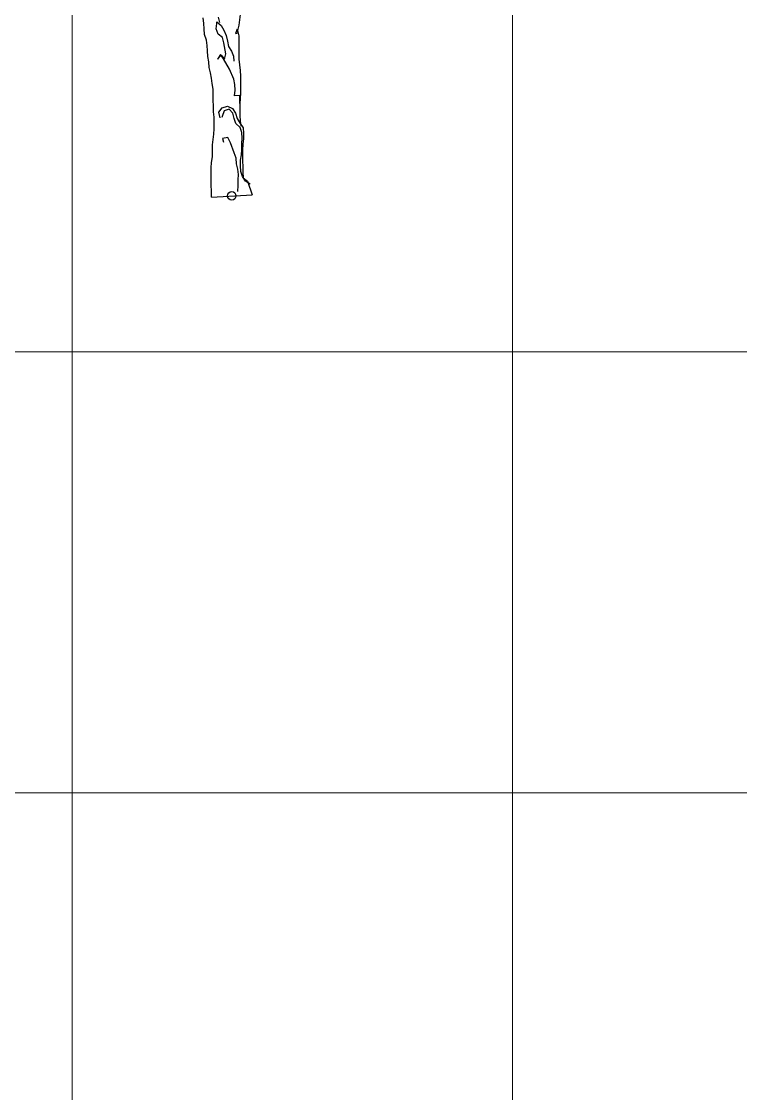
# Model space of a CAD drawing. Header units: millimetres. Extents: x 684983 to 685377, y 990360 to 990509.
# Drawn here: x 685139.747 to 685143.012, y 990428.674 to 990433.537 of the extents above; entities that cross this region are included whole.
import ezdxf

# ---------------------------------------------------------------- set-up
doc = ezdxf.new("R2010")
doc.units = ezdxf.units.MM
doc.layers.add('grid', color=8, linetype='Continuous', lineweight=9)
doc.layers.add('TEAK', color=7, linetype='Continuous')

# ---------------------------------------------------------------- blocks, each defined once
blk = doc.blocks.new('A$C25655A80')
for p, q in [((-0.1024, 0.5077), (-0.1053, 0.525)), ((-0.0543, 0.5105), (-0.0582, 0.5268)), ((0.0043, 0.5028), (0.0082, 0.5354)), ((-0.1014, 0.4913), (-0.1024, 0.5077)), ((-0.1005, 0.474), (-0.1014, 0.4913)), ((-0.0659, 0.4913), (-0.063, 0.5076)), ((-0.0592, 0.4759), (-0.0659, 0.4913)), ((-0.063, 0.5124), (-0.0505, 0.5018)), ((-0.063, 0.5076), (-0.063, 0.5124)), ((-0.0505, 0.5018), (-0.0419, 0.4874)), ((-0.0419, 0.4874), (-0.0351, 0.4711)), ((-0.0015, 0.4903), (-0.0073, 0.4778)), ((0.0014, 0.4787), (-0.0015, 0.4903)), ((0.0004, 0.4864), (0.0043, 0.5028)), ((0.0043, 0.4701), (0.0004, 0.4864)), ((-0.0947, 0.4577), (-0.1005, 0.474)), ((-0.0928, 0.4413), (-0.0947, 0.4577)), ((-0.0467, 0.4653), (-0.0592, 0.4759)), ((-0.0419, 0.449), (-0.0467, 0.4653)), ((-0.0351, 0.4711), (-0.0313, 0.4547)), ((-0.0313, 0.4547), (-0.0284, 0.4384)), ((-0.0073, 0.4778), (-0.0024, 0.4787)), ((0.0042, 0.3999), (0.0043, 0.4701)), ((-0.0919, 0.425), (-0.0928, 0.4413)), ((-0.091, 0.4077), (-0.0919, 0.425)), ((-0.0361, 0.4163), (-0.0419, 0.449)), ((-0.0284, 0.4384), (-0.0188, 0.424)), ((-0.0188, 0.424), (-0.0131, 0.4086)), ((-0.0881, 0.3913), (-0.091, 0.4077)), ((-0.0862, 0.375), (-0.0881, 0.3913)), ((-0.0525, 0.4144), (-0.0612, 0.4)), ((-0.0612, 0.4), (-0.0506, 0.4124)), ((-0.0429, 0.4009), (-0.0525, 0.4144)), ((-0.0506, 0.4124), (-0.04, 0.3999)), ((-0.0256, 0.3701), (-0.0429, 0.4009)), ((-0.04, 0.3999), (-0.0361, 0.4163)), ((-0.0131, 0.4086), (-0.0121, 0.3941)), ((0.008, 0.3653), (0.0042, 0.3999)), ((-0.0823, 0.3586), (-0.0862, 0.375)), ((-0.0795, 0.3423), (-0.0823, 0.3586)), ((-0.0122, 0.3394), (-0.0256, 0.3701)), ((0.009, 0.3489), (0.008, 0.3653)), ((-0.0776, 0.326), (-0.0795, 0.3423)), ((-0.0747, 0.3096), (-0.0776, 0.326)), ((-0.0093, 0.323), (-0.0122, 0.3394)), ((0.0089, 0.297), (0.009, 0.3489)), ((-0.0747, 0.275), (-0.0747, 0.3096)), ((-0.0103, 0.2894), (-0.0084, 0.3057)), ((-0.0084, 0.3057), (-0.0093, 0.323)), ((0.007, 0.2644), (0.0089, 0.297)), ((-0.0738, 0.2587), (-0.0747, 0.275)), ((0.006, 0.2903), (-0.0103, 0.2894)), ((0.006, 0.273), (0.006, 0.2903)), ((0.007, 0.2567), (0.006, 0.273)), ((0.0069, 0.2297), (0.007, 0.2644)), ((-0.0738, 0.2404), (-0.0738, 0.2587)), ((-0.0719, 0.224), (-0.0738, 0.2404)), ((-0.0575, 0.2394), (-0.0478, 0.2529)), ((-0.0536, 0.2221), (-0.0575, 0.2394)), ((-0.0478, 0.2529), (-0.0315, 0.2577)), ((-0.0411, 0.2432), (-0.0469, 0.2269)), ((-0.0257, 0.249), (-0.0411, 0.2432)), ((-0.0315, 0.2577), (-0.0161, 0.2509)), ((-0.0152, 0.2365), (-0.0257, 0.249)), ((-0.0161, 0.2509), (-0.0065, 0.2365)), ((-0.0113, 0.2201), (-0.0152, 0.2365)), ((-0.0065, 0.2365), (-0.0017, 0.2201)), ((0.0079, 0.2134), (0.0069, 0.2297)), ((-0.0719, 0.1894), (-0.0719, 0.224)), ((-0.0469, 0.2269), (-0.0479, 0.2231)), ((-0.0056, 0.2048), (-0.0113, 0.2201)), ((0.0069, 0.1932), (-0.0056, 0.2048)), ((-0.0017, 0.2201), (0.0069, 0.2057)), ((0.0069, 0.2057), (0.0165, 0.1922)), ((0.0098, 0.1971), (0.0079, 0.2134)), ((-0.0768, 0.1404), (-0.0729, 0.1731)), ((-0.0729, 0.1731), (-0.0719, 0.1894)), ((-0.0297, 0.1625), (-0.046, 0.1596)), ((-0.022, 0.1471), (-0.0297, 0.1625)), ((0.0127, 0.1778), (0.0069, 0.1932)), ((0.0136, 0.1605), (0.0127, 0.1778)), ((0.0165, 0.1922), (0.0175, 0.1759)), ((0.0175, 0.1759), (0.0174, 0.1586)), ((-0.0768, 0.1049), (-0.0768, 0.1404)), ((-0.046, 0.1596), (-0.0431, 0.149)), ((-0.0105, 0.1163), (-0.022, 0.1471)), ((0.0126, 0.1442), (0.0136, 0.1605)), ((0.0126, 0.1269), (0.0126, 0.1442)), ((0.0155, 0.1423), (0.0145, 0.1259)), ((0.0174, 0.1586), (0.0155, 0.1423)), ((-0.0797, 0.0876), (-0.0768, 0.1049)), ((-0.0047, 0.1), (-0.0105, 0.1163)), ((-0.0038, 0.0836), (-0.0047, 0.1)), ((0.0078, 0.0942), (0.0107, 0.1105)), ((0.0107, 0.1105), (0.0126, 0.1269)), ((0.0145, 0.1259), (0.0145, 0.0913)), ((-0.0807, 0.0712), (-0.0797, 0.0876)), ((-0.0807, 0.0183), (-0.0807, 0.0712)), ((0.0001, 0.0673), (-0.0038, 0.0836)), ((0.002, 0.0509), (0.0001, 0.0673)), ((0.0078, 0.0769), (0.0078, 0.0942)), ((0.0087, 0.0606), (0.0078, 0.0769)), ((0.0145, 0.0913), (0.0154, 0.075)), ((0.0154, 0.075), (0.0154, 0.0577)), ((0.001, 0.0346), (0.002, 0.0509)), ((0.001, 0.0173), (0.001, 0.0346)), ((0.0145, 0.0452), (0.0087, 0.0606)), ((0.0231, 0.0307), (0.0145, 0.0452)), ((0.0154, 0.0577), (0.0164, 0.0413)), ((0.0164, 0.0413), (0.0289, 0.0307)), ((-0.0798, 0.001), (-0.0807, 0.0183)), ((-0.0798, -0.0172), (-0.0798, 0.001)), ((0, 0), (0.001, 0.0173)), ((0.0375, 0.0221), (0.0231, 0.0307)), ((0.0289, 0.0307), (0.043, -0.0101))]:
    blk.add_line(p, q)
blk = doc.blocks.new('TR')
blk.add_line((-0.0606, -0.0024, 1.3453), (0.0622, 0.0048, 1.3453))
blk.add_circle((0.0008, 0.0012, 1.3453), 0.0128)
blk.add_blockref('A$C25655A80', (0.0192, 0.0148, 1.3453))

msp = doc.modelspace()

# ---------------------------------------------------------------- linework, layer by layer
at = {"layer": 'grid'}
for p, q in [((685139.9771, 990509.1548), (685139.9771, 990377.9235)), ((685141.9771, 990509.1548), (685141.9771, 990377.9235)), ((685221.1591, 990432.0381), (685118.727, 990432.0381)), ((685221.1591, 990430.0381), (685118.727, 990430.0381))]:
    msp.add_line(p, q, dxfattribs=at)

# ---------------------------------------------------------------- block references
at = {"layer": 'TEAK', "xscale": 1.5, "yscale": 1.5, "zscale": 1.5}
msp.add_blockref('TR', (685140.7005, 990432.744, 99.329), dxfattribs=at)

doc.saveas('drawing.dxf')
